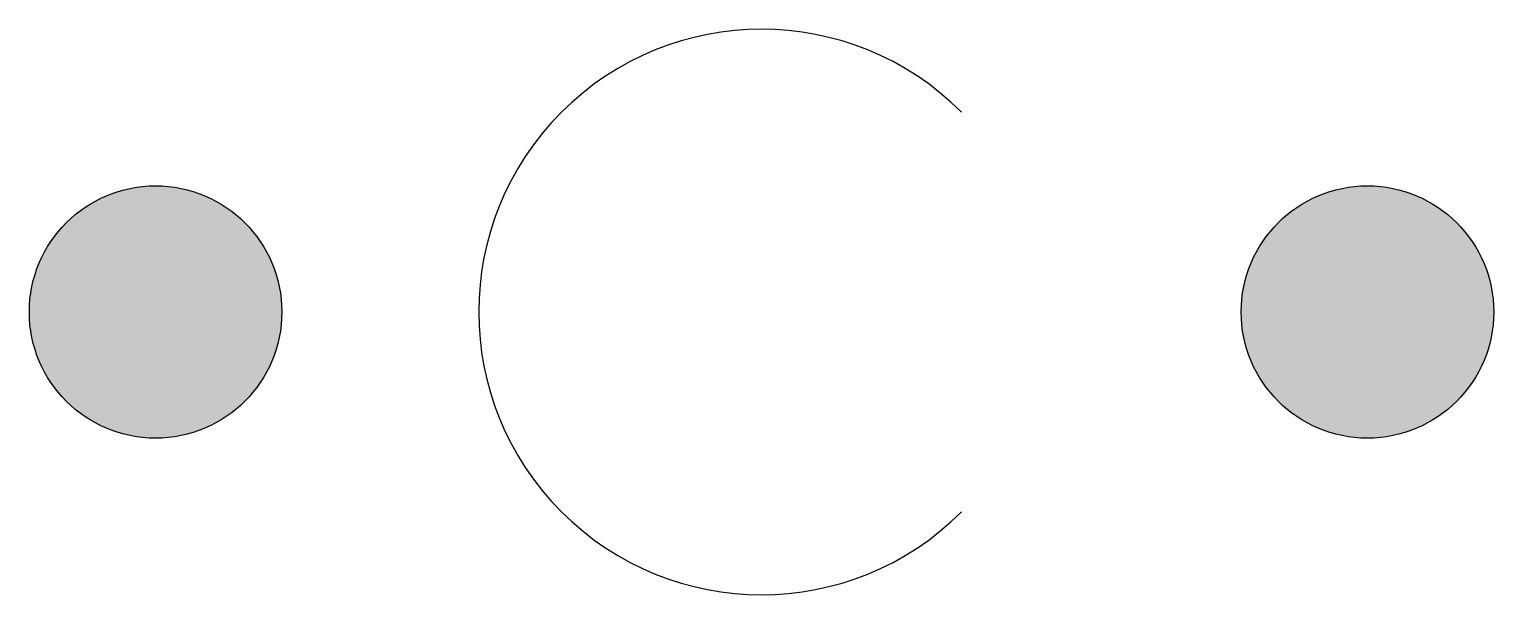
# Model space of a CAD drawing. Header units: millimetres. Extents: x -10171.638 to -10171.348, y 52.91 to 53.022.
import ezdxf

# ---------------------------------------------------------------- set-up
doc = ezdxf.new("R2010")
doc.units = ezdxf.units.MM
doc.header["$LTSCALE"] = 10
doc.layers.add('Tub_conexões', color=2, linetype='Continuous')

msp = doc.modelspace()

# ---------------------------------------------------------------- hatches: boundary and pattern name
at = {"layer": 'Tub_conexões'}
h = msp.add_hatch(color=1, dxfattribs=at)
edge = h.paths.add_edge_path()
edge.add_arc((-10171.61334, 52.9658), 0.025, 0, 360)
h = msp.add_hatch(color=1, dxfattribs=at)
edge = h.paths.add_edge_path()
edge.add_arc((-10171.37334, 52.9658), 0.025, 0, 360)

# ---------------------------------------------------------------- linework, layer by layer
for centre in [(-10171.61334, 52.9658), (-10171.37334, 52.9658)]:
    msp.add_circle(centre, 0.025, dxfattribs=at)
at = {"layer": 'Tub_conexões', "color": 2}
msp.add_arc((-10171.49334, 52.9658), 0.056, 45, 315, dxfattribs=at)

doc.saveas('drawing.dxf')
